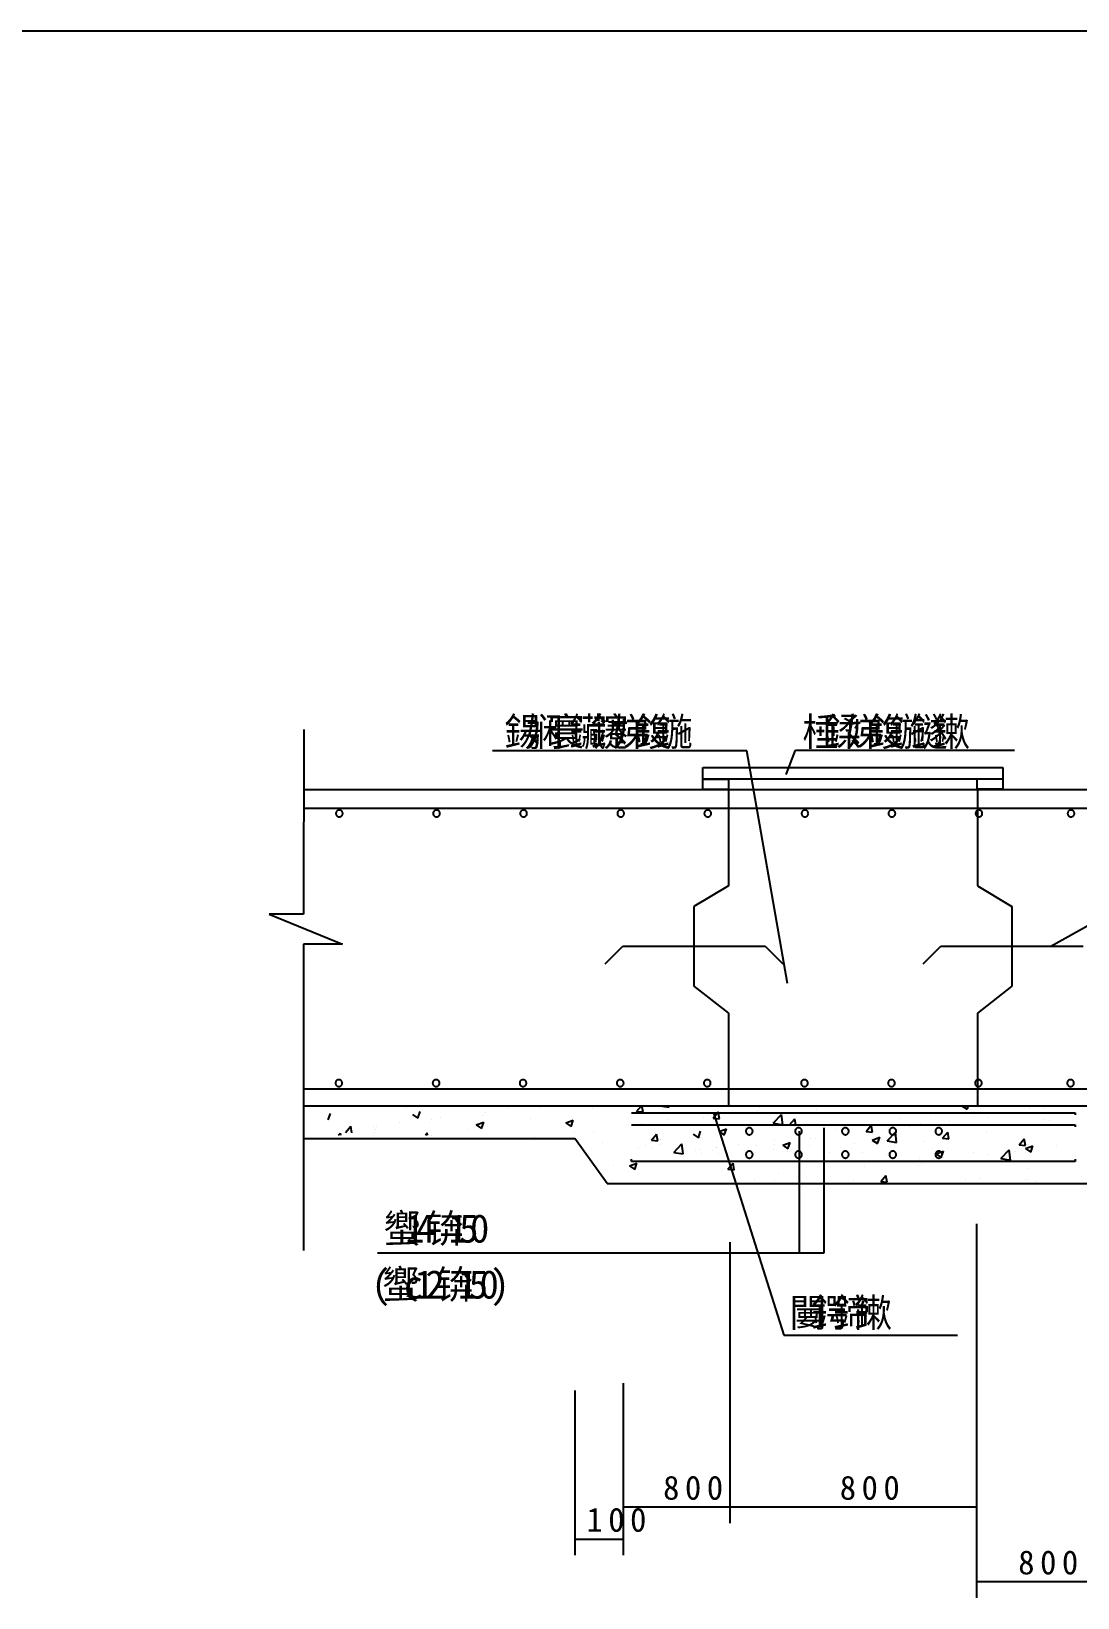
# Model space of a CAD drawing. Header units: metres. Extents: x 0 to 420, y 0 to 297.
# Drawn here: x 207.2 to 338, y 101.3 to 297 of the extents above; entities that cross this region are included whole.
import ezdxf

# ---------------------------------------------------------------- set-up
doc = ezdxf.new("R2010")
doc.units = ezdxf.units.M

msp = doc.modelspace()

# ---------------------------------------------------------------- linework, layer by layer
for p, q in [((420, 297), (0, 297)), ((241.27, 209.78), (241.22, 186.7)), ((296.65, 207.1), (264.84, 207.1)), ((301.7, 178.01), (296.65, 207.1)), ((301.54, 204.16), (302.71, 207.17)), ((302.71, 207.17), (330.09, 207.17)), ((291.15, 205), (328.63, 205)), ((291.15, 203.57), (291.15, 205)), ((328.63, 203.57), (291.15, 203.57)), ((291.15, 203.57), (294.34, 203.57)), ((291.15, 202.28), (291.15, 203.57)), ((294.34, 203.57), (294.34, 202.28)), ((325.43, 202.29), (325.43, 203.58)), ((328.63, 205), (328.63, 202.29)), ((241.22, 202.28), (380.18, 202.28)), ((294.34, 202.28), (291.15, 202.28)), ((294.34, 202.28), (294.34, 190.22)), ((328.63, 202.29), (325.43, 202.29)), ((325.46, 202.28), (325.46, 190.22)), ((241.22, 199.95), (380.18, 199.95)), ((294.34, 190.22), (290.03, 187.67)), ((325.46, 190.22), (329.77, 187.67)), ((236.91, 186.7), (246.08, 182.93)), ((241.22, 186.7), (236.91, 186.7)), ((290.03, 187.67), (290.03, 177.71)), ((329.77, 187.67), (329.77, 177.71)), ((334.64, 182.69), (339.63, 185.49)), ((241.22, 182.93), (241.22, 144.65)), ((246.08, 182.93), (241.22, 182.93)), ((278.93, 180.47), (281.15, 182.69)), ((281.15, 182.69), (298.92, 182.69)), ((298.92, 182.69), (301.14, 180.47)), ((318.67, 180.47), (320.89, 182.69)), ((320.89, 182.69), (338.66, 182.69)), ((290.03, 177.71), (294.34, 174.34)), ((329.77, 177.71), (325.46, 174.34)), ((294.34, 174.34), (294.34, 162.76)), ((325.46, 174.34), (325.46, 162.76)), ((241.22, 164.85), (380.18, 164.85)), ((241.22, 162.76), (380.18, 162.76)), ((254.04, 162.51), (254.04, 162.51)), ((270.68, 162.52), (270.68, 162.52)), ((277.36, 162.46), (277.36, 162.46)), ((282.86, 162.05), (283.46, 162.76)), ((283.66, 161.98), (283.51, 162.76)), ((285.77, 162.76), (286.91, 162.59)), ((286.91, 162.59), (286.89, 162.76)), ((298.26, 162.54), (298.26, 162.54)), ((300.31, 162.75), (300.31, 162.75)), ((323.45, 162.51), (323.45, 162.51)), ((323.51, 162.76), (323.52, 162.76)), ((323.51, 162.76), (324.18, 162.31)), ((324.18, 162.31), (324.33, 162.76)), ((244.32, 160.98), (244.59, 161.78)), ((253.24, 160.61), (253.24, 160.61)), ((254.85, 161.67), (255.52, 161.22)), ((255.52, 161.22), (255.79, 162.02)), ((257.03, 160.67), (257.03, 160.67)), ((257.19, 161.05), (257.19, 161.05)), ((258.29, 161.28), (258.29, 161.28)), ((262.81, 160.36), (263.74, 160.71)), ((263.47, 159.91), (263.74, 160.71)), ((263.76, 161.52), (263.76, 161.52)), ((263.92, 161.9), (263.92, 161.9)), ((266.71, 162.39), (266.71, 162.39)), ((269.59, 161.12), (269.59, 161.12)), ((274.01, 160.6), (274.94, 160.96)), ((274.01, 160.6), (274.67, 160.15)), ((274.67, 160.15), (274.94, 160.96)), ((282.2, 161.85), (337.66, 161.85)), ((282.86, 162.05), (283.66, 161.98)), ((283.51, 160.54), (283.51, 160.54)), ((286.85, 160.98), (286.85, 160.98)), ((291.18, 161.26), (291.18, 161.26)), ((291.89, 161.65), (291.89, 161.65)), ((292.42, 161.21), (293.07, 161.98)), ((292.42, 161.21), (293.22, 161.14)), ((292.48, 161.85), (301.26, 134.07)), ((293.22, 161.14), (293.07, 161.98)), ((298.03, 162.2), (298.03, 162.2)), ((299.94, 160.57), (300.98, 161.65)), ((299.94, 160.57), (301.13, 160.38)), ((301.13, 160.38), (300.98, 161.65)), ((301.98, 160.38), (302.62, 161.14)), ((302.78, 160.31), (302.62, 161.14)), ((305.38, 162.24), (305.38, 162.24)), ((312.49, 161.94), (312.49, 161.94)), ((315.67, 161.18), (315.67, 161.18)), ((318.36, 160.55), (318.36, 160.55)), ((319.61, 161.64), (319.61, 161.64)), ((321.99, 160.81), (321.99, 160.81)), ((325.09, 161.4), (325.09, 161.4)), ((326.72, 161.34), (326.72, 161.34)), ((330.41, 161.92), (330.41, 161.92)), ((332.01, 162.4), (332.01, 162.4)), ((333.74, 162.36), (333.74, 162.36)), ((333.84, 161.04), (333.84, 161.04)), ((334.41, 160.92), (334.41, 160.92)), ((337.66, 161.85), (337.66, 161.63)), ((241.22, 158.67), (275.13, 158.67)), ((245.6, 159.08), (245.85, 159.34)), ((245.88, 159.08), (245.85, 159.34)), ((246.47, 159.43), (247.12, 160.19)), ((247.27, 159.36), (247.12, 160.19)), ((249.91, 160.17), (249.91, 160.17)), ((250.11, 159.36), (250.11, 159.36)), ((250.19, 159.73), (250.19, 159.73)), ((250.35, 160.11), (250.35, 160.11)), ((256.45, 159.08), (256.68, 159.35)), ((256.73, 159.08), (256.68, 159.35)), ((257.23, 159.06), (257.23, 159.06)), ((261.82, 159.79), (261.82, 159.79)), ((262.81, 160.36), (263.47, 159.91)), ((264.34, 158.76), (264.34, 158.76)), ((270.05, 158.77), (270.05, 158.77)), ((275.09, 159.43), (275.09, 159.43)), ((279.19, 153.02), (275.13, 158.67)), ((277.53, 159.41), (277.53, 159.41)), ((282.2, 160.35), (337.66, 160.35)), ((284.26, 160.26), (284.26, 160.26)), ((284.71, 158.44), (285.35, 159.2)), ((285.51, 158.37), (285.35, 159.2)), ((285.9, 158.59), (285.9, 158.59)), ((289.92, 159.2), (290.58, 158.76)), ((290.58, 158.76), (290.85, 159.56)), ((290.86, 158.8), (290.86, 158.8)), ((293.16, 159.53), (294.09, 159.89)), ((293.16, 159.53), (293.82, 159.08)), ((293.82, 159.08), (294.09, 159.89)), ((301.98, 160.38), (302.78, 160.31)), ((303.19, 159.58), (303.19, 144.32)), ((304.6, 158.61), (304.6, 158.61)), ((305.19, 158.6), (305.19, 158.6)), ((306.25, 160.01), (306.25, 144.32)), ((307.9, 159.84), (307.9, 159.84)), ((311.52, 159.61), (311.52, 159.61)), ((311.54, 159.54), (312.18, 160.31)), ((311.54, 159.54), (312.34, 159.47)), ((312.34, 159.47), (312.18, 160.31)), ((312.31, 158.46), (313.25, 158.82)), ((312.98, 158.02), (313.25, 158.82)), ((313.44, 158.53), (313.44, 158.53)), ((313.61, 159.71), (313.61, 159.71)), ((314.17, 158.36), (315.21, 159.44)), ((315.35, 158.18), (315.21, 159.44)), ((316.94, 160.15), (316.94, 160.15)), ((321.1, 158.7), (321.74, 159.47)), ((321.1, 158.7), (321.9, 158.63)), ((321.9, 158.63), (321.74, 159.47)), ((326.64, 159.58), (326.64, 159.58)), ((330.66, 157.87), (331.3, 158.63)), ((331.46, 157.8), (331.3, 158.63)), ((337.66, 160.35), (337.66, 160.12)), ((276.81, 156.8), (276.81, 156.8)), ((278.57, 158.16), (278.57, 158.16)), ((283.09, 157.46), (283.09, 157.46)), ((283.94, 157.8), (283.94, 157.8)), ((284.71, 158.44), (285.51, 158.37)), ((284.88, 157.54), (284.88, 157.54)), ((285.69, 157.86), (285.69, 157.86)), ((287.49, 156.92), (288.53, 158)), ((287.49, 156.92), (288.67, 156.74)), ((288.67, 156.74), (288.53, 158)), ((290.21, 157.16), (290.21, 157.16)), ((290.7, 157.28), (290.7, 157.28)), ((291.02, 156.82), (291.02, 156.82)), ((292.36, 157.17), (292.36, 157.17)), ((292.8, 157.56), (292.8, 157.56)), ((292.87, 157.58), (292.87, 157.58)), ((293.02, 158.29), (293.02, 158.29)), ((293.13, 156.76), (293.13, 156.76)), ((295.55, 157.89), (295.55, 157.89)), ((296.81, 157.5), (296.81, 157.5)), ((297.7, 156.96), (297.7, 156.96)), ((297.86, 157.76), (297.86, 157.76)), ((299.92, 157.26), (299.92, 157.26)), ((300.13, 158.51), (300.13, 158.51)), ((300.14, 157.94), (300.14, 157.94)), ((301.12, 157.81), (302.05, 158.16)), ((301.12, 157.81), (301.78, 157.36)), ((301.68, 156.99), (301.68, 156.99)), ((301.78, 157.36), (302.05, 158.16)), ((304.43, 157.82), (304.43, 157.82)), ((307.03, 156.96), (307.03, 156.96)), ((310.1, 158.09), (310.1, 158.09)), ((311.1, 156.91), (311.1, 156.91)), ((312.31, 158.46), (312.98, 158.02)), ((314.14, 156.65), (314.14, 156.65)), ((314.17, 158.36), (315.35, 158.18)), ((318.87, 158.25), (318.87, 158.25)), ((320.27, 156.74), (321.2, 157.1)), ((320.27, 156.74), (320.93, 156.29)), ((320.93, 156.29), (321.2, 157.1)), ((324.93, 156.97), (324.93, 156.97)), ((326.9, 156.66), (326.9, 156.66)), ((328.39, 156.15), (329.43, 157.24)), ((329.58, 155.97), (329.43, 157.24)), ((330.24, 157.1), (330.24, 157.1)), ((330.66, 157.87), (331.46, 157.8)), ((331.47, 157.4), (332.4, 157.75)), ((331.47, 157.4), (332.13, 156.95)), ((331.85, 157.97), (331.85, 157.97)), ((332.13, 156.95), (332.4, 157.75)), ((335.29, 157.77), (335.29, 157.77)), ((280, 155.29), (280, 155.29)), ((281.96, 155.23), (282.9, 155.59)), ((281.96, 155.23), (282.62, 154.78)), ((282.2, 155.78), (282.2, 156.06)), ((337.66, 155.78), (282.2, 155.78)), ((282.63, 154.78), (282.9, 155.59)), ((283.34, 155.72), (283.34, 155.72)), ((284.1, 155.82), (284.1, 155.82)), ((284.58, 155.84), (284.58, 155.84)), ((288.39, 156.39), (288.39, 156.39)), ((293.3, 155.88), (293.3, 155.88)), ((294.27, 154.83), (294.91, 155.59)), ((294.27, 154.83), (295.07, 154.76)), ((295.07, 154.76), (294.91, 155.59)), ((296.64, 156.32), (296.64, 156.32)), ((303.32, 155.58), (303.32, 155.58)), ((311.36, 155.18), (311.36, 155.18)), ((316.19, 155.89), (316.19, 155.89)), ((318.04, 155.32), (318.04, 155.32)), ((318.2, 156.11), (318.2, 156.11)), ((318.48, 155.56), (318.48, 155.56)), ((321.26, 156.35), (321.26, 156.35)), ((328.37, 156.05), (328.37, 156.05)), ((328.39, 156.15), (329.58, 155.97)), ((331.73, 154.92), (331.73, 154.92)), ((335.49, 155.75), (335.49, 155.75)), ((337.66, 156.06), (337.66, 155.78)), ((279.19, 153.02), (341.28, 153.02)), ((279.83, 153.39), (279.83, 153.39)), ((297.54, 153.6), (297.54, 153.6)), ((300.13, 153.37), (300.13, 153.37)), ((300.64, 154.3), (300.64, 154.3)), ((306.59, 152.97), (306.59, 152.97)), ((309.93, 153.41), (309.93, 153.41)), ((313.39, 153.29), (314.03, 154.05)), ((313.39, 153.29), (314.19, 153.22)), ((314.19, 153.22), (314.03, 154.05)), ((318.66, 153.13), (318.66, 153.13)), ((323.96, 153.58), (323.96, 153.58)), ((325.78, 153.65), (325.78, 153.65)), ((331.53, 153.49), (331.53, 153.49)), ((331.69, 153.53), (331.69, 153.53)), ((332.89, 153.34), (332.89, 153.34)), ((325.34, 148.01), (325.34, 110.62)), ((294.52, 145.71), (294.52, 110.62)), ((294.52, 145.71), (294.52, 110.62)), ((306.25, 144.32), (250.48, 144.32)), ((325.34, 138.67), (325.34, 101.29)), ((301.26, 134.07), (322.96, 134.07)), ((281.18, 128.11), (281.18, 110.62)), ((275.13, 127.19), (275.13, 106.62)), ((281.18, 118.77), (281.18, 106.62)), ((281.18, 112.62), (294.52, 112.62)), ((294.52, 112.62), (325.34, 112.62)), ((275.13, 108.62), (281.18, 108.62)), ((325.34, 103.29), (339.14, 103.29))]:
    msp.add_line(p, q)
for points in [[(246.12, 199.28), (246.12, 199.32), (246.12, 199.36), (246.11, 199.4), (246.09, 199.44), (246.07, 199.48), (246.05, 199.52), (246.03, 199.55), (246, 199.58), (245.97, 199.61), (245.93, 199.63), (245.9, 199.66), (245.86, 199.67), (245.82, 199.69), (245.78, 199.7), (245.74, 199.7), (245.7, 199.71), (245.66, 199.7), (245.61, 199.7), (245.57, 199.69), (245.53, 199.67), (245.5, 199.66), (245.46, 199.63), (245.43, 199.61), (245.4, 199.58), (245.37, 199.55), (245.34, 199.52), (245.32, 199.48), (245.3, 199.44), (245.29, 199.4), (245.28, 199.36), (245.27, 199.32), (245.27, 199.28), (245.27, 199.24), (245.28, 199.2), (245.29, 199.16), (245.3, 199.12), (245.32, 199.08), (245.34, 199.04), (245.37, 199.01), (245.4, 198.98), (245.43, 198.95), (245.46, 198.92), (245.5, 198.9), (245.53, 198.88), (245.57, 198.87), (245.61, 198.86), (245.66, 198.85), (245.7, 198.85), (245.74, 198.85), (245.78, 198.86), (245.82, 198.87), (245.86, 198.88), (245.9, 198.9), (245.93, 198.92), (245.97, 198.95), (246, 198.98), (246.03, 199.01), (246.05, 199.04), (246.07, 199.08), (246.09, 199.12), (246.11, 199.16), (246.12, 199.2), (246.12, 199.24), (246.12, 199.28)], [(258.28, 199.28), (258.27, 199.32), (258.27, 199.36), (258.26, 199.4), (258.24, 199.44), (258.23, 199.48), (258.2, 199.52), (258.18, 199.55), (258.15, 199.58), (258.12, 199.61), (258.09, 199.63), (258.05, 199.66), (258.01, 199.67), (257.97, 199.69), (257.93, 199.7), (257.89, 199.7), (257.85, 199.71), (257.81, 199.7), (257.77, 199.7), (257.73, 199.69), (257.69, 199.67), (257.65, 199.66), (257.61, 199.63), (257.58, 199.61), (257.55, 199.58), (257.52, 199.55), (257.49, 199.52), (257.47, 199.48), (257.46, 199.44), (257.44, 199.4), (257.43, 199.36), (257.42, 199.32), (257.42, 199.28), (257.42, 199.24), (257.43, 199.2), (257.44, 199.16), (257.46, 199.12), (257.47, 199.08), (257.49, 199.04), (257.52, 199.01), (257.55, 198.98), (257.58, 198.95), (257.61, 198.92), (257.65, 198.9), (257.69, 198.88), (257.73, 198.87), (257.77, 198.86), (257.81, 198.85), (257.85, 198.85), (257.89, 198.85), (257.93, 198.86), (257.97, 198.87), (258.01, 198.88), (258.05, 198.9), (258.09, 198.92), (258.12, 198.95), (258.15, 198.98), (258.18, 199.01), (258.2, 199.04), (258.23, 199.08), (258.24, 199.12), (258.26, 199.16), (258.27, 199.2), (258.27, 199.24), (258.28, 199.28)], [(269.15, 199.28), (269.15, 199.32), (269.14, 199.36), (269.13, 199.4), (269.12, 199.44), (269.1, 199.48), (269.08, 199.52), (269.05, 199.55), (269.02, 199.58), (268.99, 199.61), (268.96, 199.63), (268.92, 199.66), (268.89, 199.67), (268.85, 199.69), (268.81, 199.7), (268.76, 199.7), (268.72, 199.71), (268.68, 199.7), (268.64, 199.7), (268.6, 199.69), (268.56, 199.67), (268.52, 199.66), (268.49, 199.63), (268.45, 199.61), (268.42, 199.58), (268.39, 199.55), (268.37, 199.52), (268.35, 199.48), (268.33, 199.44), (268.31, 199.4), (268.3, 199.36), (268.3, 199.32), (268.3, 199.28), (268.3, 199.24), (268.3, 199.2), (268.31, 199.16), (268.33, 199.12), (268.35, 199.08), (268.37, 199.04), (268.39, 199.01), (268.42, 198.98), (268.45, 198.95), (268.49, 198.92), (268.52, 198.9), (268.56, 198.88), (268.6, 198.87), (268.64, 198.86), (268.68, 198.85), (268.72, 198.85), (268.76, 198.85), (268.81, 198.86), (268.85, 198.87), (268.89, 198.88), (268.92, 198.9), (268.96, 198.92), (268.99, 198.95), (269.02, 198.98), (269.05, 199.01), (269.08, 199.04), (269.1, 199.08), (269.12, 199.12), (269.13, 199.16), (269.14, 199.2), (269.15, 199.24), (269.15, 199.28)], [(281.3, 199.28), (281.3, 199.32), (281.29, 199.36), (281.28, 199.4), (281.27, 199.44), (281.25, 199.48), (281.23, 199.52), (281.2, 199.55), (281.18, 199.58), (281.14, 199.61), (281.11, 199.63), (281.08, 199.66), (281.04, 199.67), (281, 199.69), (280.96, 199.7), (280.92, 199.7), (280.87, 199.71), (280.83, 199.7), (280.79, 199.7), (280.75, 199.69), (280.71, 199.67), (280.67, 199.66), (280.64, 199.63), (280.6, 199.61), (280.57, 199.58), (280.54, 199.55), (280.52, 199.52), (280.5, 199.48), (280.48, 199.44), (280.47, 199.4), (280.46, 199.36), (280.45, 199.32), (280.45, 199.28), (280.45, 199.24), (280.46, 199.2), (280.47, 199.16), (280.48, 199.12), (280.5, 199.08), (280.52, 199.04), (280.54, 199.01), (280.57, 198.98), (280.6, 198.95), (280.64, 198.92), (280.67, 198.9), (280.71, 198.88), (280.75, 198.87), (280.79, 198.86), (280.83, 198.85), (280.87, 198.85), (280.92, 198.85), (280.96, 198.86), (281, 198.87), (281.04, 198.88), (281.08, 198.9), (281.11, 198.92), (281.14, 198.95), (281.18, 198.98), (281.2, 199.01), (281.23, 199.04), (281.25, 199.08), (281.27, 199.12), (281.28, 199.16), (281.29, 199.2), (281.3, 199.24), (281.3, 199.28)], [(292.17, 199.28), (292.17, 199.32), (292.17, 199.36), (292.16, 199.4), (292.14, 199.44), (292.12, 199.48), (292.1, 199.52), (292.08, 199.55), (292.05, 199.58), (292.02, 199.61), (291.98, 199.63), (291.95, 199.66), (291.91, 199.67), (291.87, 199.69), (291.83, 199.7), (291.79, 199.7), (291.75, 199.71), (291.71, 199.7), (291.66, 199.7), (291.62, 199.69), (291.58, 199.67), (291.55, 199.66), (291.51, 199.63), (291.48, 199.61), (291.45, 199.58), (291.42, 199.55), (291.39, 199.52), (291.37, 199.48), (291.35, 199.44), (291.34, 199.4), (291.33, 199.36), (291.32, 199.32), (291.32, 199.28), (291.32, 199.24), (291.33, 199.2), (291.34, 199.16), (291.35, 199.12), (291.37, 199.08), (291.39, 199.04), (291.42, 199.01), (291.45, 198.98), (291.48, 198.95), (291.51, 198.92), (291.55, 198.9), (291.58, 198.88), (291.62, 198.87), (291.66, 198.86), (291.71, 198.85), (291.75, 198.85), (291.79, 198.85), (291.83, 198.86), (291.87, 198.87), (291.91, 198.88), (291.95, 198.9), (291.98, 198.92), (292.02, 198.95), (292.05, 198.98), (292.08, 199.01), (292.1, 199.04), (292.12, 199.08), (292.14, 199.12), (292.16, 199.16), (292.17, 199.2), (292.17, 199.24), (292.17, 199.28)], [(304.33, 199.28), (304.32, 199.32), (304.32, 199.36), (304.31, 199.4), (304.29, 199.44), (304.28, 199.48), (304.25, 199.52), (304.23, 199.55), (304.2, 199.58), (304.17, 199.61), (304.14, 199.63), (304.1, 199.66), (304.06, 199.67), (304.02, 199.69), (303.98, 199.7), (303.94, 199.7), (303.9, 199.71), (303.86, 199.7), (303.82, 199.7), (303.78, 199.69), (303.74, 199.67), (303.7, 199.66), (303.66, 199.63), (303.63, 199.61), (303.6, 199.58), (303.57, 199.55), (303.54, 199.52), (303.52, 199.48), (303.5, 199.44), (303.49, 199.4), (303.48, 199.36), (303.47, 199.32), (303.47, 199.28), (303.47, 199.24), (303.48, 199.2), (303.49, 199.16), (303.5, 199.12), (303.52, 199.08), (303.54, 199.04), (303.57, 199.01), (303.6, 198.98), (303.63, 198.95), (303.66, 198.92), (303.7, 198.9), (303.74, 198.88), (303.78, 198.87), (303.82, 198.86), (303.86, 198.85), (303.9, 198.85), (303.94, 198.85), (303.98, 198.86), (304.02, 198.87), (304.06, 198.88), (304.1, 198.9), (304.14, 198.92), (304.17, 198.95), (304.2, 198.98), (304.23, 199.01), (304.25, 199.04), (304.28, 199.08), (304.29, 199.12), (304.31, 199.16), (304.32, 199.2), (304.32, 199.24), (304.33, 199.28)], [(315.2, 199.28), (315.2, 199.32), (315.19, 199.36), (315.18, 199.4), (315.17, 199.44), (315.15, 199.48), (315.13, 199.52), (315.1, 199.55), (315.07, 199.58), (315.04, 199.61), (315.01, 199.63), (314.97, 199.66), (314.94, 199.67), (314.9, 199.69), (314.85, 199.7), (314.81, 199.7), (314.77, 199.71), (314.73, 199.7), (314.69, 199.7), (314.65, 199.69), (314.61, 199.67), (314.57, 199.66), (314.53, 199.63), (314.5, 199.61), (314.47, 199.58), (314.44, 199.55), (314.42, 199.52), (314.4, 199.48), (314.38, 199.44), (314.36, 199.4), (314.35, 199.36), (314.35, 199.32), (314.35, 199.28), (314.35, 199.24), (314.35, 199.2), (314.36, 199.16), (314.38, 199.12), (314.4, 199.08), (314.42, 199.04), (314.44, 199.01), (314.47, 198.98), (314.5, 198.95), (314.53, 198.92), (314.57, 198.9), (314.61, 198.88), (314.65, 198.87), (314.69, 198.86), (314.73, 198.85), (314.77, 198.85), (314.81, 198.85), (314.85, 198.86), (314.9, 198.87), (314.94, 198.88), (314.97, 198.9), (315.01, 198.92), (315.04, 198.95), (315.07, 198.98), (315.1, 199.01), (315.13, 199.04), (315.15, 199.08), (315.17, 199.12), (315.18, 199.16), (315.19, 199.2), (315.2, 199.24), (315.2, 199.28)], [(326.07, 199.28), (326.07, 199.32), (326.06, 199.36), (326.05, 199.4), (326.04, 199.44), (326.02, 199.48), (326, 199.52), (325.97, 199.55), (325.95, 199.58), (325.92, 199.61), (325.88, 199.63), (325.85, 199.66), (325.81, 199.67), (325.77, 199.69), (325.73, 199.7), (325.69, 199.7), (325.64, 199.71), (325.6, 199.7), (325.56, 199.7), (325.52, 199.69), (325.48, 199.67), (325.44, 199.66), (325.41, 199.63), (325.37, 199.61), (325.34, 199.58), (325.31, 199.55), (325.29, 199.52), (325.27, 199.48), (325.25, 199.44), (325.24, 199.4), (325.23, 199.36), (325.22, 199.32), (325.22, 199.28), (325.22, 199.24), (325.23, 199.2), (325.24, 199.16), (325.25, 199.12), (325.27, 199.08), (325.29, 199.04), (325.31, 199.01), (325.34, 198.98), (325.37, 198.95), (325.41, 198.92), (325.44, 198.9), (325.48, 198.88), (325.52, 198.87), (325.56, 198.86), (325.6, 198.85), (325.64, 198.85), (325.69, 198.85), (325.73, 198.86), (325.77, 198.87), (325.81, 198.88), (325.85, 198.9), (325.88, 198.92), (325.92, 198.95), (325.95, 198.98), (325.97, 199.01), (326, 199.04), (326.02, 199.08), (326.04, 199.12), (326.05, 199.16), (326.06, 199.2), (326.07, 199.24), (326.07, 199.28)], [(337.58, 199.28), (337.58, 199.32), (337.58, 199.36), (337.57, 199.4), (337.55, 199.44), (337.53, 199.48), (337.51, 199.52), (337.49, 199.55), (337.46, 199.58), (337.43, 199.61), (337.39, 199.63), (337.36, 199.66), (337.32, 199.67), (337.28, 199.69), (337.24, 199.7), (337.2, 199.7), (337.16, 199.71), (337.12, 199.7), (337.07, 199.7), (337.03, 199.69), (336.99, 199.67), (336.96, 199.66), (336.92, 199.63), (336.89, 199.61), (336.86, 199.58), (336.83, 199.55), (336.8, 199.52), (336.78, 199.48), (336.76, 199.44), (336.75, 199.4), (336.74, 199.36), (336.73, 199.32), (336.73, 199.28), (336.73, 199.24), (336.74, 199.2), (336.75, 199.16), (336.76, 199.12), (336.78, 199.08), (336.8, 199.04), (336.83, 199.01), (336.86, 198.98), (336.89, 198.95), (336.92, 198.92), (336.96, 198.9), (336.99, 198.88), (337.03, 198.87), (337.07, 198.86), (337.12, 198.85), (337.16, 198.85), (337.2, 198.85), (337.24, 198.86), (337.28, 198.87), (337.32, 198.88), (337.36, 198.9), (337.39, 198.92), (337.43, 198.95), (337.46, 198.98), (337.49, 199.01), (337.51, 199.04), (337.53, 199.08), (337.55, 199.12), (337.57, 199.16), (337.58, 199.2), (337.58, 199.24), (337.58, 199.28)], [(246.06, 165.59), (246.06, 165.63), (246.05, 165.67), (246.04, 165.71), (246.03, 165.75), (246.01, 165.79), (245.99, 165.82), (245.97, 165.86), (245.94, 165.89), (245.91, 165.92), (245.87, 165.94), (245.84, 165.96), (245.8, 165.98), (245.76, 165.99), (245.72, 166), (245.68, 166.01), (245.64, 166.01), (245.59, 166.01), (245.55, 166), (245.51, 165.99), (245.47, 165.98), (245.43, 165.96), (245.4, 165.94), (245.37, 165.92), (245.33, 165.89), (245.31, 165.86), (245.28, 165.82), (245.26, 165.79), (245.24, 165.75), (245.23, 165.71), (245.22, 165.67), (245.21, 165.63), (245.21, 165.59), (245.21, 165.54), (245.22, 165.5), (245.23, 165.46), (245.24, 165.42), (245.26, 165.38), (245.28, 165.35), (245.31, 165.31), (245.33, 165.28), (245.37, 165.26), (245.4, 165.23), (245.43, 165.21), (245.47, 165.19), (245.51, 165.18), (245.55, 165.17), (245.59, 165.16), (245.64, 165.16), (245.68, 165.16), (245.72, 165.17), (245.76, 165.18), (245.8, 165.19), (245.84, 165.21), (245.87, 165.23), (245.91, 165.26), (245.94, 165.28), (245.97, 165.31), (245.99, 165.35), (246.01, 165.38), (246.03, 165.42), (246.04, 165.46), (246.05, 165.5), (246.06, 165.54), (246.06, 165.59)], [(258.21, 165.59), (258.21, 165.63), (258.21, 165.67), (258.2, 165.71), (258.18, 165.75), (258.16, 165.79), (258.14, 165.82), (258.12, 165.86), (258.09, 165.89), (258.06, 165.92), (258.02, 165.94), (257.99, 165.96), (257.95, 165.98), (257.91, 165.99), (257.87, 166), (257.83, 166.01), (257.79, 166.01), (257.75, 166.01), (257.7, 166), (257.66, 165.99), (257.62, 165.98), (257.59, 165.96), (257.55, 165.94), (257.52, 165.92), (257.49, 165.89), (257.46, 165.86), (257.43, 165.82), (257.41, 165.79), (257.39, 165.75), (257.38, 165.71), (257.37, 165.67), (257.36, 165.63), (257.36, 165.59), (257.36, 165.54), (257.37, 165.5), (257.38, 165.46), (257.39, 165.42), (257.41, 165.38), (257.43, 165.35), (257.46, 165.31), (257.49, 165.28), (257.52, 165.26), (257.55, 165.23), (257.59, 165.21), (257.62, 165.19), (257.66, 165.18), (257.7, 165.17), (257.75, 165.16), (257.79, 165.16), (257.83, 165.16), (257.87, 165.17), (257.91, 165.18), (257.95, 165.19), (257.99, 165.21), (258.02, 165.23), (258.06, 165.26), (258.09, 165.28), (258.12, 165.31), (258.14, 165.35), (258.16, 165.38), (258.18, 165.42), (258.2, 165.46), (258.21, 165.5), (258.21, 165.54), (258.21, 165.59)], [(269.09, 165.59), (269.09, 165.63), (269.08, 165.67), (269.07, 165.71), (269.05, 165.75), (269.04, 165.79), (269.02, 165.82), (268.99, 165.86), (268.96, 165.89), (268.93, 165.92), (268.9, 165.94), (268.86, 165.96), (268.82, 165.98), (268.78, 165.99), (268.74, 166), (268.7, 166.01), (268.66, 166.01), (268.62, 166.01), (268.58, 166), (268.54, 165.99), (268.5, 165.98), (268.46, 165.96), (268.42, 165.94), (268.39, 165.92), (268.36, 165.89), (268.33, 165.86), (268.31, 165.82), (268.28, 165.79), (268.27, 165.75), (268.25, 165.71), (268.24, 165.67), (268.24, 165.63), (268.23, 165.59), (268.24, 165.54), (268.24, 165.5), (268.25, 165.46), (268.27, 165.42), (268.28, 165.38), (268.31, 165.35), (268.33, 165.31), (268.36, 165.28), (268.39, 165.26), (268.42, 165.23), (268.46, 165.21), (268.5, 165.19), (268.54, 165.18), (268.58, 165.17), (268.62, 165.16), (268.66, 165.16), (268.7, 165.16), (268.74, 165.17), (268.78, 165.18), (268.82, 165.19), (268.86, 165.21), (268.9, 165.23), (268.93, 165.26), (268.96, 165.28), (268.99, 165.31), (269.02, 165.35), (269.04, 165.38), (269.05, 165.42), (269.07, 165.46), (269.08, 165.5), (269.09, 165.54), (269.09, 165.59)], [(281.24, 165.59), (281.24, 165.63), (281.23, 165.67), (281.22, 165.71), (281.21, 165.75), (281.19, 165.79), (281.17, 165.82), (281.14, 165.86), (281.11, 165.89), (281.08, 165.92), (281.05, 165.94), (281.01, 165.96), (280.98, 165.98), (280.94, 165.99), (280.9, 166), (280.85, 166.01), (280.81, 166.01), (280.77, 166.01), (280.73, 166), (280.69, 165.99), (280.65, 165.98), (280.61, 165.96), (280.58, 165.94), (280.54, 165.92), (280.51, 165.89), (280.48, 165.86), (280.46, 165.82), (280.44, 165.79), (280.42, 165.75), (280.4, 165.71), (280.39, 165.67), (280.39, 165.63), (280.39, 165.59), (280.39, 165.54), (280.39, 165.5), (280.4, 165.46), (280.42, 165.42), (280.44, 165.38), (280.46, 165.35), (280.48, 165.31), (280.51, 165.28), (280.54, 165.26), (280.58, 165.23), (280.61, 165.21), (280.65, 165.19), (280.69, 165.18), (280.73, 165.17), (280.77, 165.16), (280.81, 165.16), (280.85, 165.16), (280.9, 165.17), (280.94, 165.18), (280.98, 165.19), (281.01, 165.21), (281.05, 165.23), (281.08, 165.26), (281.11, 165.28), (281.14, 165.31), (281.17, 165.35), (281.19, 165.38), (281.21, 165.42), (281.22, 165.46), (281.23, 165.5), (281.24, 165.54), (281.24, 165.59)], [(292.11, 165.59), (292.11, 165.63), (292.1, 165.67), (292.09, 165.71), (292.08, 165.75), (292.06, 165.79), (292.04, 165.82), (292.02, 165.86), (291.99, 165.89), (291.96, 165.92), (291.92, 165.94), (291.89, 165.96), (291.85, 165.98), (291.81, 165.99), (291.77, 166), (291.73, 166.01), (291.69, 166.01), (291.64, 166.01), (291.6, 166), (291.56, 165.99), (291.52, 165.98), (291.48, 165.96), (291.45, 165.94), (291.41, 165.92), (291.38, 165.89), (291.36, 165.86), (291.33, 165.82), (291.31, 165.79), (291.29, 165.75), (291.28, 165.71), (291.27, 165.67), (291.26, 165.63), (291.26, 165.59), (291.26, 165.54), (291.27, 165.5), (291.28, 165.46), (291.29, 165.42), (291.31, 165.38), (291.33, 165.35), (291.36, 165.31), (291.38, 165.28), (291.41, 165.26), (291.45, 165.23), (291.48, 165.21), (291.52, 165.19), (291.56, 165.18), (291.6, 165.17), (291.64, 165.16), (291.69, 165.16), (291.73, 165.16), (291.77, 165.17), (291.81, 165.18), (291.85, 165.19), (291.89, 165.21), (291.92, 165.23), (291.96, 165.26), (291.99, 165.28), (292.02, 165.31), (292.04, 165.35), (292.06, 165.38), (292.08, 165.42), (292.09, 165.46), (292.1, 165.5), (292.11, 165.54), (292.11, 165.59)], [(304.26, 165.59), (304.26, 165.63), (304.26, 165.67), (304.25, 165.71), (304.23, 165.75), (304.21, 165.79), (304.19, 165.82), (304.17, 165.86), (304.14, 165.89), (304.11, 165.92), (304.07, 165.94), (304.04, 165.96), (304, 165.98), (303.96, 165.99), (303.92, 166), (303.88, 166.01), (303.84, 166.01), (303.8, 166.01), (303.75, 166), (303.71, 165.99), (303.67, 165.98), (303.64, 165.96), (303.6, 165.94), (303.57, 165.92), (303.54, 165.89), (303.51, 165.86), (303.48, 165.82), (303.46, 165.79), (303.44, 165.75), (303.43, 165.71), (303.42, 165.67), (303.41, 165.63), (303.41, 165.59), (303.41, 165.54), (303.42, 165.5), (303.43, 165.46), (303.44, 165.42), (303.46, 165.38), (303.48, 165.35), (303.51, 165.31), (303.54, 165.28), (303.57, 165.26), (303.6, 165.23), (303.64, 165.21), (303.67, 165.19), (303.71, 165.18), (303.75, 165.17), (303.8, 165.16), (303.84, 165.16), (303.88, 165.16), (303.92, 165.17), (303.96, 165.18), (304, 165.19), (304.04, 165.21), (304.07, 165.23), (304.11, 165.26), (304.14, 165.28), (304.17, 165.31), (304.19, 165.35), (304.21, 165.38), (304.23, 165.42), (304.25, 165.46), (304.26, 165.5), (304.26, 165.54), (304.26, 165.59)], [(315.14, 165.59), (315.14, 165.63), (315.13, 165.67), (315.12, 165.71), (315.1, 165.75), (315.09, 165.79), (315.07, 165.82), (315.04, 165.86), (315.01, 165.89), (314.98, 165.92), (314.95, 165.94), (314.91, 165.96), (314.87, 165.98), (314.83, 165.99), (314.79, 166), (314.75, 166.01), (314.71, 166.01), (314.67, 166.01), (314.63, 166), (314.59, 165.99), (314.55, 165.98), (314.51, 165.96), (314.47, 165.94), (314.44, 165.92), (314.41, 165.89), (314.38, 165.86), (314.36, 165.82), (314.33, 165.79), (314.32, 165.75), (314.3, 165.71), (314.29, 165.67), (314.29, 165.63), (314.28, 165.59), (314.29, 165.54), (314.29, 165.5), (314.3, 165.46), (314.32, 165.42), (314.33, 165.38), (314.36, 165.35), (314.38, 165.31), (314.41, 165.28), (314.44, 165.26), (314.47, 165.23), (314.51, 165.21), (314.55, 165.19), (314.59, 165.18), (314.63, 165.17), (314.67, 165.16), (314.71, 165.16), (314.75, 165.16), (314.79, 165.17), (314.83, 165.18), (314.87, 165.19), (314.91, 165.21), (314.95, 165.23), (314.98, 165.26), (315.01, 165.28), (315.04, 165.31), (315.07, 165.35), (315.09, 165.38), (315.1, 165.42), (315.12, 165.46), (315.13, 165.5), (315.14, 165.54), (315.14, 165.59)], [(326.01, 165.59), (326.01, 165.63), (326, 165.67), (325.99, 165.71), (325.98, 165.75), (325.96, 165.79), (325.94, 165.82), (325.91, 165.86), (325.88, 165.89), (325.85, 165.92), (325.82, 165.94), (325.78, 165.96), (325.75, 165.98), (325.71, 165.99), (325.67, 166), (325.63, 166.01), (325.58, 166.01), (325.54, 166.01), (325.5, 166), (325.46, 165.99), (325.42, 165.98), (325.38, 165.96), (325.35, 165.94), (325.31, 165.92), (325.28, 165.89), (325.25, 165.86), (325.23, 165.82), (325.21, 165.79), (325.19, 165.75), (325.18, 165.71), (325.16, 165.67), (325.16, 165.63), (325.16, 165.59), (325.16, 165.54), (325.16, 165.5), (325.18, 165.46), (325.19, 165.42), (325.21, 165.38), (325.23, 165.35), (325.25, 165.31), (325.28, 165.28), (325.31, 165.26), (325.35, 165.23), (325.38, 165.21), (325.42, 165.19), (325.46, 165.18), (325.5, 165.17), (325.54, 165.16), (325.58, 165.16), (325.63, 165.16), (325.67, 165.17), (325.71, 165.18), (325.75, 165.19), (325.78, 165.21), (325.82, 165.23), (325.85, 165.26), (325.88, 165.28), (325.91, 165.31), (325.94, 165.35), (325.96, 165.38), (325.98, 165.42), (325.99, 165.46), (326, 165.5), (326.01, 165.54), (326.01, 165.59)], [(337.52, 165.59), (337.52, 165.63), (337.51, 165.67), (337.5, 165.71), (337.49, 165.75), (337.47, 165.79), (337.45, 165.82), (337.43, 165.86), (337.4, 165.89), (337.37, 165.92), (337.33, 165.94), (337.3, 165.96), (337.26, 165.98), (337.22, 165.99), (337.18, 166), (337.14, 166.01), (337.1, 166.01), (337.05, 166.01), (337.01, 166), (336.97, 165.99), (336.93, 165.98), (336.89, 165.96), (336.86, 165.94), (336.83, 165.92), (336.79, 165.89), (336.77, 165.86), (336.74, 165.82), (336.72, 165.79), (336.7, 165.75), (336.69, 165.71), (336.68, 165.67), (336.67, 165.63), (336.67, 165.59), (336.67, 165.54), (336.68, 165.5), (336.69, 165.46), (336.7, 165.42), (336.72, 165.38), (336.74, 165.35), (336.77, 165.31), (336.79, 165.28), (336.83, 165.26), (336.86, 165.23), (336.89, 165.21), (336.93, 165.19), (336.97, 165.18), (337.01, 165.17), (337.05, 165.16), (337.1, 165.16), (337.14, 165.16), (337.18, 165.17), (337.22, 165.18), (337.26, 165.19), (337.3, 165.21), (337.33, 165.23), (337.37, 165.26), (337.4, 165.28), (337.43, 165.31), (337.45, 165.35), (337.47, 165.38), (337.49, 165.42), (337.5, 165.46), (337.51, 165.5), (337.52, 165.54), (337.52, 165.59)], [(297.37, 159.57), (297.37, 159.61), (297.36, 159.65), (297.35, 159.69), (297.34, 159.73), (297.32, 159.77), (297.3, 159.8), (297.27, 159.84), (297.25, 159.87), (297.22, 159.9), (297.18, 159.92), (297.15, 159.94), (297.11, 159.96), (297.07, 159.98), (297.03, 159.99), (296.99, 159.99), (296.94, 159.99), (296.9, 159.99), (296.86, 159.99), (296.82, 159.98), (296.78, 159.96), (296.74, 159.94), (296.71, 159.92), (296.67, 159.9), (296.64, 159.87), (296.61, 159.84), (296.59, 159.8), (296.57, 159.77), (296.55, 159.73), (296.54, 159.69), (296.53, 159.65), (296.52, 159.61), (296.52, 159.57), (296.52, 159.53), (296.53, 159.48), (296.54, 159.44), (296.55, 159.4), (296.57, 159.37), (296.59, 159.33), (296.61, 159.3), (296.64, 159.27), (296.67, 159.24), (296.71, 159.21), (296.74, 159.19), (296.78, 159.17), (296.82, 159.16), (296.86, 159.15), (296.9, 159.14), (296.94, 159.14), (296.99, 159.14), (297.03, 159.15), (297.07, 159.16), (297.11, 159.17), (297.15, 159.19), (297.18, 159.21), (297.22, 159.24), (297.25, 159.27), (297.27, 159.3), (297.3, 159.33), (297.32, 159.37), (297.34, 159.4), (297.35, 159.44), (297.36, 159.48), (297.37, 159.53), (297.37, 159.57)], [(303.53, 159.57), (303.53, 159.61), (303.52, 159.65), (303.51, 159.69), (303.49, 159.73), (303.48, 159.77), (303.46, 159.8), (303.43, 159.84), (303.4, 159.87), (303.37, 159.9), (303.34, 159.92), (303.3, 159.94), (303.26, 159.96), (303.22, 159.98), (303.18, 159.99), (303.14, 159.99), (303.1, 159.99), (303.06, 159.99), (303.02, 159.99), (302.98, 159.98), (302.94, 159.96), (302.9, 159.94), (302.86, 159.92), (302.83, 159.9), (302.8, 159.87), (302.77, 159.84), (302.75, 159.8), (302.72, 159.77), (302.71, 159.73), (302.69, 159.69), (302.68, 159.65), (302.68, 159.61), (302.67, 159.57), (302.68, 159.53), (302.68, 159.48), (302.69, 159.44), (302.71, 159.4), (302.72, 159.37), (302.75, 159.33), (302.77, 159.3), (302.8, 159.27), (302.83, 159.24), (302.86, 159.21), (302.9, 159.19), (302.94, 159.17), (302.98, 159.16), (303.02, 159.15), (303.06, 159.14), (303.1, 159.14), (303.14, 159.14), (303.18, 159.15), (303.22, 159.16), (303.26, 159.17), (303.3, 159.19), (303.34, 159.21), (303.37, 159.24), (303.4, 159.27), (303.43, 159.3), (303.46, 159.33), (303.48, 159.37), (303.49, 159.4), (303.51, 159.44), (303.52, 159.48), (303.53, 159.53), (303.53, 159.57)], [(309.38, 159.57), (309.38, 159.61), (309.37, 159.65), (309.36, 159.69), (309.34, 159.73), (309.33, 159.77), (309.31, 159.8), (309.28, 159.84), (309.25, 159.87), (309.22, 159.9), (309.19, 159.92), (309.15, 159.94), (309.11, 159.96), (309.07, 159.98), (309.03, 159.99), (308.99, 159.99), (308.95, 159.99), (308.91, 159.99), (308.87, 159.99), (308.83, 159.98), (308.79, 159.96), (308.75, 159.94), (308.71, 159.92), (308.68, 159.9), (308.65, 159.87), (308.62, 159.84), (308.6, 159.8), (308.57, 159.77), (308.56, 159.73), (308.54, 159.69), (308.53, 159.65), (308.53, 159.61), (308.52, 159.57), (308.53, 159.53), (308.53, 159.48), (308.54, 159.44), (308.56, 159.4), (308.57, 159.37), (308.6, 159.33), (308.62, 159.3), (308.65, 159.27), (308.68, 159.24), (308.71, 159.21), (308.75, 159.19), (308.79, 159.17), (308.83, 159.16), (308.87, 159.15), (308.91, 159.14), (308.95, 159.14), (308.99, 159.14), (309.03, 159.15), (309.07, 159.16), (309.11, 159.17), (309.15, 159.19), (309.19, 159.21), (309.22, 159.24), (309.25, 159.27), (309.28, 159.3), (309.31, 159.33), (309.33, 159.37), (309.34, 159.4), (309.36, 159.44), (309.37, 159.48), (309.38, 159.53), (309.38, 159.57)], [(315.31, 159.57), (315.3, 159.61), (315.3, 159.65), (315.29, 159.69), (315.27, 159.73), (315.26, 159.77), (315.23, 159.8), (315.21, 159.84), (315.18, 159.87), (315.15, 159.9), (315.12, 159.92), (315.08, 159.94), (315.04, 159.96), (315, 159.98), (314.96, 159.99), (314.92, 159.99), (314.88, 159.99), (314.84, 159.99), (314.8, 159.99), (314.76, 159.98), (314.72, 159.96), (314.68, 159.94), (314.64, 159.92), (314.61, 159.9), (314.58, 159.87), (314.55, 159.84), (314.52, 159.8), (314.5, 159.77), (314.48, 159.73), (314.47, 159.69), (314.46, 159.65), (314.45, 159.61), (314.45, 159.57), (314.45, 159.53), (314.46, 159.48), (314.47, 159.44), (314.48, 159.4), (314.5, 159.37), (314.52, 159.33), (314.55, 159.3), (314.58, 159.27), (314.61, 159.24), (314.64, 159.21), (314.68, 159.19), (314.72, 159.17), (314.76, 159.16), (314.8, 159.15), (314.84, 159.14), (314.88, 159.14), (314.92, 159.14), (314.96, 159.15), (315, 159.16), (315.04, 159.17), (315.08, 159.19), (315.12, 159.21), (315.15, 159.24), (315.18, 159.27), (315.21, 159.3), (315.23, 159.33), (315.26, 159.37), (315.27, 159.4), (315.29, 159.44), (315.3, 159.48), (315.3, 159.53), (315.31, 159.57)], [(321.05, 159.57), (321.05, 159.61), (321.04, 159.65), (321.03, 159.69), (321.02, 159.73), (321, 159.77), (320.98, 159.8), (320.95, 159.84), (320.92, 159.87), (320.89, 159.9), (320.86, 159.92), (320.82, 159.94), (320.79, 159.96), (320.75, 159.98), (320.71, 159.99), (320.66, 159.99), (320.62, 159.99), (320.58, 159.99), (320.54, 159.99), (320.5, 159.98), (320.46, 159.96), (320.42, 159.94), (320.38, 159.92), (320.35, 159.9), (320.32, 159.87), (320.29, 159.84), (320.27, 159.8), (320.25, 159.77), (320.23, 159.73), (320.21, 159.69), (320.2, 159.65), (320.2, 159.61), (320.2, 159.57), (320.2, 159.53), (320.2, 159.48), (320.21, 159.44), (320.23, 159.4), (320.25, 159.37), (320.27, 159.33), (320.29, 159.3), (320.32, 159.27), (320.35, 159.24), (320.38, 159.21), (320.42, 159.19), (320.46, 159.17), (320.5, 159.16), (320.54, 159.15), (320.58, 159.14), (320.62, 159.14), (320.66, 159.14), (320.71, 159.15), (320.75, 159.16), (320.79, 159.17), (320.82, 159.19), (320.86, 159.21), (320.89, 159.24), (320.92, 159.27), (320.95, 159.3), (320.98, 159.33), (321, 159.37), (321.02, 159.4), (321.03, 159.44), (321.04, 159.48), (321.05, 159.53), (321.05, 159.57)], [(297.37, 156.65), (297.37, 156.69), (297.36, 156.73), (297.35, 156.77), (297.34, 156.81), (297.32, 156.85), (297.3, 156.88), (297.27, 156.92), (297.25, 156.95), (297.22, 156.98), (297.18, 157), (297.15, 157.02), (297.11, 157.04), (297.07, 157.06), (297.03, 157.07), (296.99, 157.07), (296.94, 157.07), (296.9, 157.07), (296.86, 157.07), (296.82, 157.06), (296.78, 157.04), (296.74, 157.02), (296.71, 157), (296.67, 156.98), (296.64, 156.95), (296.61, 156.92), (296.59, 156.88), (296.57, 156.85), (296.55, 156.81), (296.54, 156.77), (296.53, 156.73), (296.52, 156.69), (296.52, 156.65), (296.52, 156.61), (296.53, 156.56), (296.54, 156.52), (296.55, 156.48), (296.57, 156.45), (296.59, 156.41), (296.61, 156.38), (296.64, 156.35), (296.67, 156.32), (296.71, 156.29), (296.74, 156.27), (296.78, 156.25), (296.82, 156.24), (296.86, 156.23), (296.9, 156.22), (296.94, 156.22), (296.99, 156.22), (297.03, 156.23), (297.07, 156.24), (297.11, 156.25), (297.15, 156.27), (297.18, 156.29), (297.22, 156.32), (297.25, 156.35), (297.27, 156.38), (297.3, 156.41), (297.32, 156.45), (297.34, 156.48), (297.35, 156.52), (297.36, 156.56), (297.37, 156.61), (297.37, 156.65)], [(303.53, 156.65), (303.53, 156.69), (303.52, 156.73), (303.51, 156.77), (303.49, 156.81), (303.48, 156.85), (303.46, 156.88), (303.43, 156.92), (303.4, 156.95), (303.37, 156.98), (303.34, 157), (303.3, 157.02), (303.26, 157.04), (303.22, 157.06), (303.18, 157.07), (303.14, 157.07), (303.1, 157.07), (303.06, 157.07), (303.02, 157.07), (302.98, 157.06), (302.94, 157.04), (302.9, 157.02), (302.86, 157), (302.83, 156.98), (302.8, 156.95), (302.77, 156.92), (302.75, 156.88), (302.72, 156.85), (302.71, 156.81), (302.69, 156.77), (302.68, 156.73), (302.68, 156.69), (302.67, 156.65), (302.68, 156.61), (302.68, 156.56), (302.69, 156.52), (302.71, 156.48), (302.72, 156.45), (302.75, 156.41), (302.77, 156.38), (302.8, 156.35), (302.83, 156.32), (302.86, 156.29), (302.9, 156.27), (302.94, 156.25), (302.98, 156.24), (303.02, 156.23), (303.06, 156.22), (303.1, 156.22), (303.14, 156.22), (303.18, 156.23), (303.22, 156.24), (303.26, 156.25), (303.3, 156.27), (303.34, 156.29), (303.37, 156.32), (303.4, 156.35), (303.43, 156.38), (303.46, 156.41), (303.48, 156.45), (303.49, 156.48), (303.51, 156.52), (303.52, 156.56), (303.53, 156.61), (303.53, 156.65)], [(309.38, 156.65), (309.38, 156.69), (309.37, 156.73), (309.36, 156.77), (309.34, 156.81), (309.33, 156.85), (309.31, 156.88), (309.28, 156.92), (309.25, 156.95), (309.22, 156.98), (309.19, 157), (309.15, 157.02), (309.11, 157.04), (309.07, 157.06), (309.03, 157.07), (308.99, 157.07), (308.95, 157.07), (308.91, 157.07), (308.87, 157.07), (308.83, 157.06), (308.79, 157.04), (308.75, 157.02), (308.71, 157), (308.68, 156.98), (308.65, 156.95), (308.62, 156.92), (308.6, 156.88), (308.57, 156.85), (308.56, 156.81), (308.54, 156.77), (308.53, 156.73), (308.53, 156.69), (308.52, 156.65), (308.53, 156.61), (308.53, 156.56), (308.54, 156.52), (308.56, 156.48), (308.57, 156.45), (308.6, 156.41), (308.62, 156.38), (308.65, 156.35), (308.68, 156.32), (308.71, 156.29), (308.75, 156.27), (308.79, 156.25), (308.83, 156.24), (308.87, 156.23), (308.91, 156.22), (308.95, 156.22), (308.99, 156.22), (309.03, 156.23), (309.07, 156.24), (309.11, 156.25), (309.15, 156.27), (309.19, 156.29), (309.22, 156.32), (309.25, 156.35), (309.28, 156.38), (309.31, 156.41), (309.33, 156.45), (309.34, 156.48), (309.36, 156.52), (309.37, 156.56), (309.38, 156.61), (309.38, 156.65)], [(315.31, 156.65), (315.3, 156.69), (315.3, 156.73), (315.29, 156.77), (315.27, 156.81), (315.26, 156.85), (315.23, 156.88), (315.21, 156.92), (315.18, 156.95), (315.15, 156.98), (315.12, 157), (315.08, 157.02), (315.04, 157.04), (315, 157.06), (314.96, 157.07), (314.92, 157.07), (314.88, 157.07), (314.84, 157.07), (314.8, 157.07), (314.76, 157.06), (314.72, 157.04), (314.68, 157.02), (314.64, 157), (314.61, 156.98), (314.58, 156.95), (314.55, 156.92), (314.52, 156.88), (314.5, 156.85), (314.48, 156.81), (314.47, 156.77), (314.46, 156.73), (314.45, 156.69), (314.45, 156.65), (314.45, 156.61), (314.46, 156.56), (314.47, 156.52), (314.48, 156.48), (314.5, 156.45), (314.52, 156.41), (314.55, 156.38), (314.58, 156.35), (314.61, 156.32), (314.64, 156.29), (314.68, 156.27), (314.72, 156.25), (314.76, 156.24), (314.8, 156.23), (314.84, 156.22), (314.88, 156.22), (314.92, 156.22), (314.96, 156.23), (315, 156.24), (315.04, 156.25), (315.08, 156.27), (315.12, 156.29), (315.15, 156.32), (315.18, 156.35), (315.21, 156.38), (315.23, 156.41), (315.26, 156.45), (315.27, 156.48), (315.29, 156.52), (315.3, 156.56), (315.3, 156.61), (315.31, 156.65)], [(321.05, 156.65), (321.05, 156.69), (321.04, 156.73), (321.03, 156.77), (321.02, 156.81), (321, 156.85), (320.98, 156.88), (320.95, 156.92), (320.92, 156.95), (320.89, 156.98), (320.86, 157), (320.82, 157.02), (320.79, 157.04), (320.75, 157.06), (320.71, 157.07), (320.66, 157.07), (320.62, 157.07), (320.58, 157.07), (320.54, 157.07), (320.5, 157.06), (320.46, 157.04), (320.42, 157.02), (320.38, 157), (320.35, 156.98), (320.32, 156.95), (320.29, 156.92), (320.27, 156.88), (320.25, 156.85), (320.23, 156.81), (320.21, 156.77), (320.2, 156.73), (320.2, 156.69), (320.2, 156.65), (320.2, 156.61), (320.2, 156.56), (320.21, 156.52), (320.23, 156.48), (320.25, 156.45), (320.27, 156.41), (320.29, 156.38), (320.32, 156.35), (320.35, 156.32), (320.38, 156.29), (320.42, 156.27), (320.46, 156.25), (320.5, 156.24), (320.54, 156.23), (320.58, 156.22), (320.62, 156.22), (320.66, 156.22), (320.71, 156.23), (320.75, 156.24), (320.79, 156.25), (320.82, 156.27), (320.86, 156.29), (320.89, 156.32), (320.92, 156.35), (320.95, 156.38), (320.98, 156.41), (321, 156.45), (321.02, 156.48), (321.03, 156.52), (321.04, 156.56), (321.05, 156.61), (321.05, 156.65)]]:
    msp.add_lwpolyline(points)

# ---------------------------------------------------------------- texts
for s, height, p in [('鍚', 3.55, (266.33, 207.7)), ('娴', 3.55, (269.03, 207.7)), ('寰', 3.55, (271.74, 207.7)), ('鑶', 3.55, (274.44, 207.7)), ('鑳', 3.55, (277.14, 207.7)), ('娣', 3.55, (279.85, 207.7)), ('鍑', 3.55, (282.55, 207.7)), ('鍦', 3.55, (285.26, 207.7)), ('棰', 3.55, (303.61, 207.7)), ('鍒', 3.55, (306.31, 207.7)), ('娣', 3.55, (309.02, 207.7)), ('鍑', 3.55, (311.72, 207.7)), ('鍦', 3.55, (314.43, 207.7)), ('鐩', 3.55, (317.13, 207.7)), ('鏉', 3.55, (319.83, 207.7)), ('蠁', 3.55, (251.21, 145.65)), ('1', 3.55, (253.92, 145.65)), ('4', 3.55, (255.27, 145.65)), ('锛', 3.55, (256.62, 145.65)), ('1', 3.55, (259.33, 145.65)), ('5', 3.55, (260.68, 145.65)), ('0', 3.55, (262.03, 145.65)), ('(', 3.55, (249.7, 138.66)), ('蠁', 3.55, (251.05, 138.66)), ('c', 3.55, (253.76, 138.66)), ('1', 3.55, (255.11, 138.66)), ('2', 3.55, (256.46, 138.66)), ('锛', 3.55, (257.81, 138.66)), ('1', 3.55, (260.52, 138.66)), ('5', 3.55, (261.87, 138.66)), ('0', 3.55, (263.22, 138.66)), (')', 3.55, (264.57, 138.66)), ('闄', 3.55, (301.98, 135.12)), ('鍔', 3.55, (304.69, 135.12)), ('鍗', 3.55, (307.39, 135.12)), ('鏉', 3.55, (310.09, 135.12)), ('8', 3, (286.17, 113.53)), ('0', 3, (288.9, 113.53)), ('0', 3, (291.63, 113.53)), ('8', 3, (308.25, 113.53)), ('0', 3, (310.98, 113.53)), ('0', 3, (313.71, 113.53)), ('1', 3, (276.58, 109.53)), ('0', 3, (279.31, 109.53)), ('0', 3, (282.04, 109.53)), ('8', 3, (330.56, 104.2)), ('0', 3, (333.29, 104.2)), ('0', 3, (336.02, 104.2))]:
    msp.add_text(s, height=height).set_placement(p)

doc.saveas('drawing.dxf')
